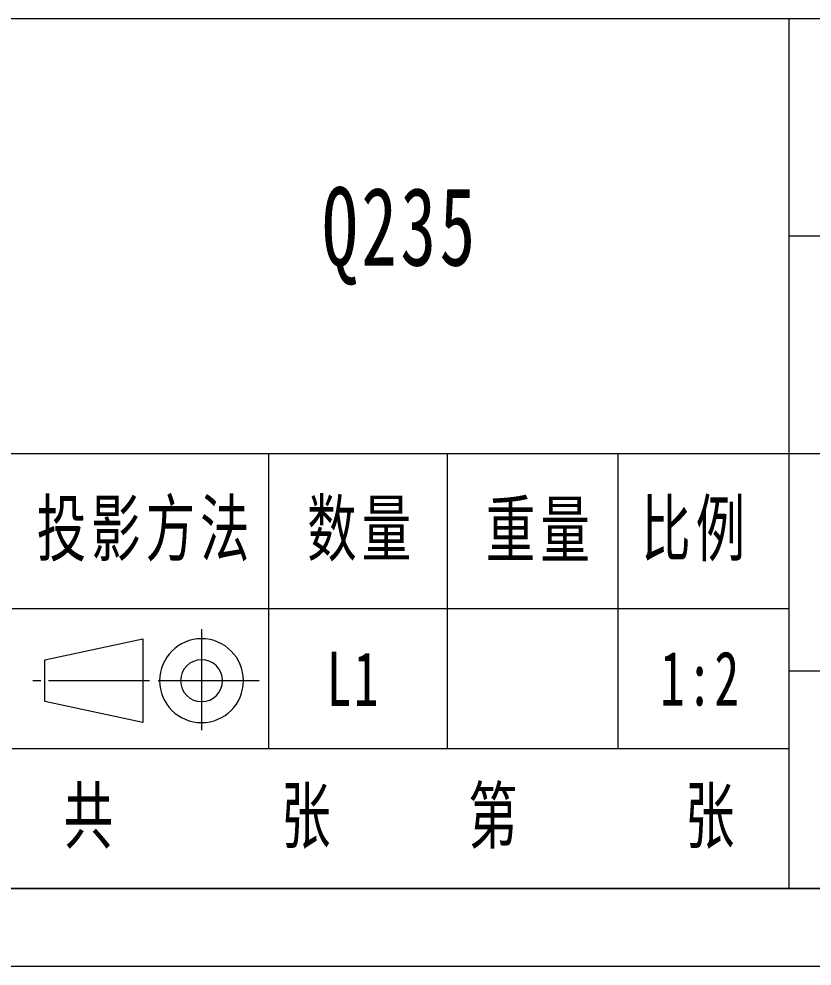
# Model space of a CAD drawing. Header units: millimetres. Extents: x -15766 to 80009, y -9701 to 15159.
# Drawn here: x 1179.5 to 1281.6, y 13253.7 to 13375.7 of the extents above; entities that cross this region are included whole.
import ezdxf

# ---------------------------------------------------------------- set-up
doc = ezdxf.new("R2010")
doc.units = ezdxf.units.MM
doc.linetypes.add('CENTER-HOKUTO_1', pattern=[16, 13, -1, 1, -1])
for name, color, linetype, lineweight in [('CDRAFT0', 7, 'Continuous', 18), ('title_frame', 7, 'Continuous', 18), ('尺寸线层', 3, 'Continuous', 18), ('粗实线层_1', 7, 'Continuous', 15), ('细实线层', 7, 'Continuous', 18)]:
    doc.layers.add(name, color=color, linetype=linetype, lineweight=lineweight)
doc.styles.add('标准', font='', dxfattribs={"width": 0.667})
doc.styles.get('标准').set_extended_font_data('宋体')

# ---------------------------------------------------------------- blocks, each defined once
blk = doc.blocks.new('*X589')
at = {"layer": 'CDRAFT0'}
blk.add_line((0, 0), (420, 0), dxfattribs=at)
at = {"layer": '粗实线层_1'}
blk.add_line((25, 5), (415, 5), dxfattribs=at)

msp = doc.modelspace()

# ---------------------------------------------------------------- linework, layer by layer
at = {"layer": '粗实线层_1'}
for p, q in [((1378.6068, 13375.73384), (1018.6068, 13375.73384)), ((1278.6068, 13375.73384), (1278.6068, 13263.73384)), ((1378.6068, 13347.73384), (1278.6068, 13347.73384)), ((1278.6068, 13319.73384), (1018.6068, 13319.73384)), ((1211.6068, 13319.73384), (1211.6068, 13281.73384)), ((1234.6068, 13319.73384), (1234.6068, 13281.73384)), ((1256.6068, 13319.73384), (1256.6068, 13281.73384)), ((1378.6068, 13319.73384), (1278.6068, 13319.73384)), ((1378.6068, 13291.73384), (1278.6068, 13291.73384)), ((1278.6068, 13281.73384), (1178.6068, 13281.73384)), ((1378.6068, 13263.73384), (1018.6068, 13263.73384))]:
    msp.add_line(p, q, dxfattribs=at)
at = {"layer": '细实线层'}
msp.add_line((1278.6068, 13299.73384), (1178.6068, 13299.73384), dxfattribs=at)
at = {"layer": '细实线层', "color": 2, "linetype": 'CENTER-HOKUTO_1', "lineweight": 18}
for p, q in [((1203.00305, 13297.1335), (1203.00305, 13283.1799)), ((1196.30288, 13290.4915), (1180.38677, 13290.4915)), ((1210.42773, 13290.4915), (1196.51642, 13290.4915))]:
    msp.add_line(p, q, dxfattribs=at)
at = {"layer": '细实线层', "color": 3}
for p, q in [((1182.81014, 13293.1915), (1195.46424, 13295.8915)), ((1195.46424, 13295.8915), (1195.46424, 13285.0915)), ((1182.81014, 13287.7915), (1182.81014, 13293.1915)), ((1195.46424, 13285.0915), (1182.81014, 13287.7915))]:
    msp.add_line(p, q, dxfattribs=at)
for radius in [5.4, 2.7]:
    msp.add_arc((1203.00305, 13290.4915), radius, 0, 359.9893827, dxfattribs=at)

# ---------------------------------------------------------------- block references
at = {"layer": 'title_frame', "xscale": 2, "yscale": 2, "zscale": 2}
msp.add_blockref('*X589', (548.6068, 13253.73384), dxfattribs=at)

# ---------------------------------------------------------------- texts
at = {"layer": '尺寸线层', "attachment_point": 5, "line_spacing_factor": 1.15057, "style": '标准'}
for s, insert, char_height, width in [('{\\T1.1;Q235}', (1228.6068, 13347.73384), 10.1006116, 58.9160087), ('\\T1.1;投影方法', (1195.7968, 13309.73384), 7, 44), ('\\T1.1;数量', (1223.6068, 13309.73384), 7, 44), ('\\T1.1;重量', (1246.6068, 13309.73384), 7, 44), ('\\T1.1;比例', (1266.6068, 13309.73384), 7, 44), ('{\\T1.1;L1}', (1222.6068, 13290.73384), 7, 22), ('{\\T1.1;1:2}', (1267.27642, 13290.73384), 7, 21.3392391), ('\\T1.1;共', (1188.74947, 13272.73384), 7, 16), ('\\T1.1;张', (1216.74947, 13272.73384), 7, 16), ('\\T1.1;第', (1240.82728, 13272.73384), 7, 16), ('\\T1.1;张', (1268.74947, 13272.73384), 7, 16)]:
    msp.add_mtext(s, dxfattribs=dict(at, insert=insert, char_height=char_height, width=width))

doc.saveas('drawing.dxf')
